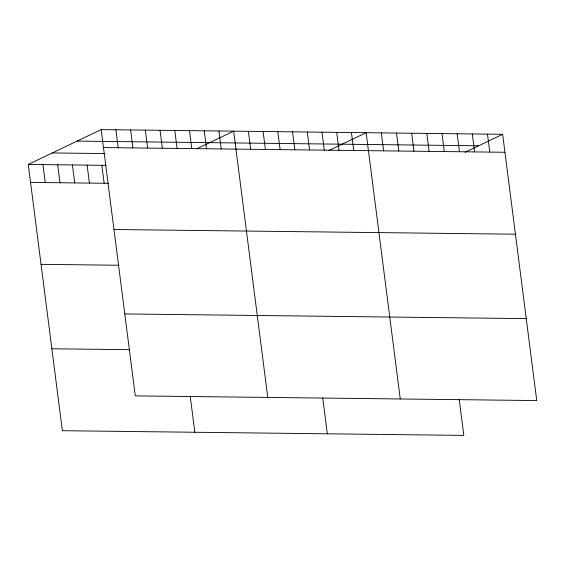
<?xml version="1.0" encoding="UTF-8"?>
<svg xmlns="http://www.w3.org/2000/svg" width="565" height="565" viewBox="0 0 565 565"><rect width="100%" height="100%" fill="white"/><g stroke="black" fill="none" stroke-linecap="round" stroke-linejoin="round"><path stroke-width="0.85" d="M459.232 399.547L463.83 435.396L62.362 430.707L28.25 164.436L101.17 129.604L502.638 134.293L536.75 400.564L135.282 395.874L101.17 129.604M196.818 148.75L233.656 131.151L267.768 397.421M328.555 150.65L366.141 132.697L400.253 398.968M465.052 152.246L502.638 134.293M77.108 141.102L478.576 145.784M103.473 147.571L504.941 152.26M52.312 152.946L105.132 153.56M28.25 164.436L106.185 165.347M30.552 182.403L108.48 183.314M113.968 229.51L515.435 234.2M41.047 264.342L118.982 265.253M124.787 313.935L526.255 318.625M51.86 348.767L129.795 349.679M487.475 134.117L489.777 152.077M472.305 133.94L474.607 151.9M457.142 133.757L459.444 151.724M441.971 133.58L444.274 151.547M426.808 133.404L429.11 151.371M411.638 133.227L413.94 151.194M396.475 133.05L398.777 151.017M381.304 132.874L383.607 150.841M351.423 132.528L353.725 150.495M336.698 132.351L339 150.318M321.979 132.182L324.282 150.149M307.261 132.012L309.564 149.979M292.536 131.836L294.838 149.803M322.735 397.951L327.326 433.8M277.818 131.666L280.12 149.633M263.099 131.497L265.402 149.464M248.374 131.32L250.676 149.287M218.938 130.981L221.24 148.948M204.219 130.805L206.515 148.772M189.494 130.635L191.796 148.602M174.776 130.466L177.078 148.433M160.057 130.289L162.353 148.256M190.25 396.404L194.847 432.253M145.332 130.12L147.635 148.087M130.614 129.95L132.916 147.917M115.896 129.773L118.198 147.74M101.855 165.298L104.151 183.265M87.13 165.128L89.432 183.088M72.412 164.952L74.714 182.919M57.694 164.782L59.996 182.749M42.968 164.613L45.271 182.573"/></g></svg>
